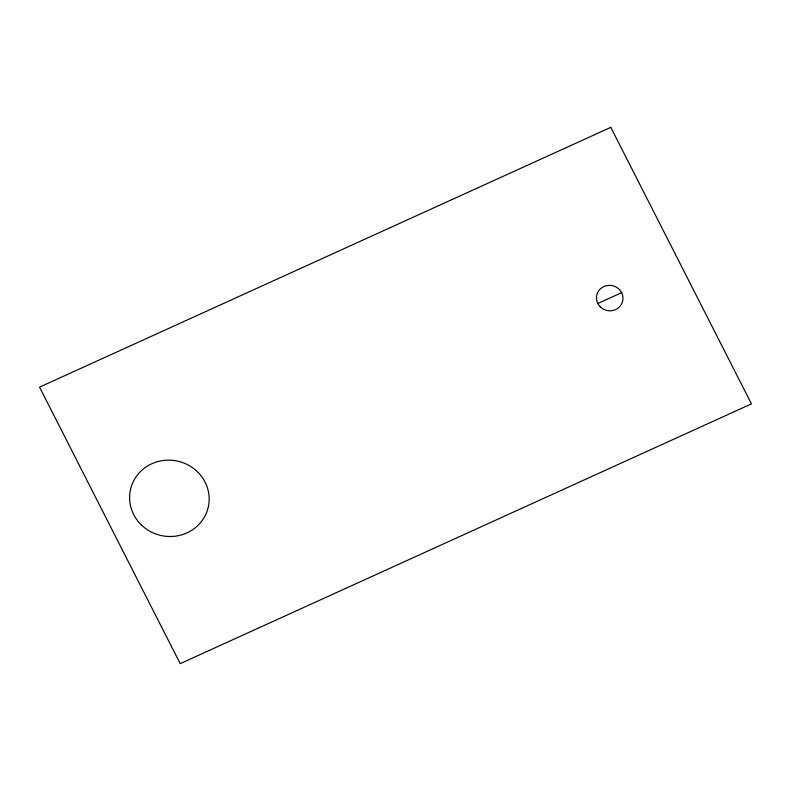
<?xml version="1.0" encoding="UTF-8"?>
<svg xmlns="http://www.w3.org/2000/svg" width="791" height="791" viewBox="0 0 791 791"><rect width="100%" height="100%" fill="white"/><g stroke="black" fill="none" stroke-linecap="round" stroke-linejoin="round"><path stroke-width="1.19" d="M597.818 303.497L621.617 292.67M610.8 127.351L39.55 387.135L180.2 663.649L751.45 403.865L610.8 127.351M141.391 524.977A39.876 38.106 12 0 0 207.875 508.692A39.876 38.106 12 0 0 158.872 461.321A39.876 38.106 12 0 0 141.391 524.977M600.231 306.809A13.289 12.705 12 0 0 622.497 301.737A13.289 12.705 12 0 0 606.43 285.689A13.289 12.705 12 0 0 600.231 306.809"/></g></svg>
